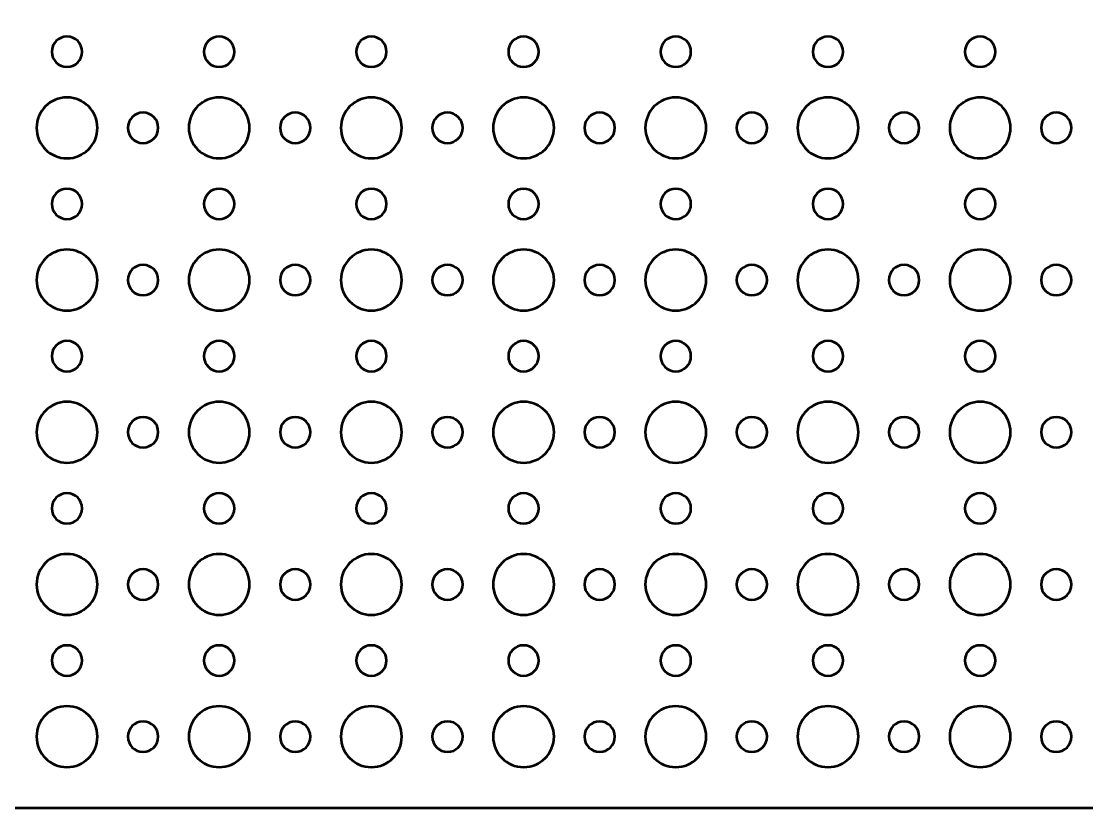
# Model space of a CAD drawing. Header units: centimetres. Extents: x -42 to 42, y -29.9 to 29.9.
# Drawn here: x -20.7 to -10.2, y -29.95 to -22.2 of the extents above; entities that cross this region are included whole.
import ezdxf

# ---------------------------------------------------------------- set-up
doc = ezdxf.new("R2010")
doc.units = ezdxf.units.CM
doc.header["$MEASUREMENT"] = 0
doc.layers.add('Layer 1', color=7, linetype='Continuous')

msp = doc.modelspace()

# ---------------------------------------------------------------- linework, layer by layer
at = {"layer": 'Layer 1', "lineweight": 53}
for points, knots in [([(41.95, 29.45), (41.95, 29.45), (41.95, -29.45), (41.95, -29.45), (41.95, -29.45), (41.95, -29.72614), (41.72614, -29.95), (41.45, -29.95), (41.45, -29.95), (41.45, -29.95), (-41.45, -29.95), (-41.45, -29.95), (-41.45, -29.95), (-41.72614, -29.95), (-41.95, -29.72614), (-41.95, -29.45), (-41.95, -29.45), (-41.95, -29.45), (-41.95, 29.45), (-41.95, 29.45), (-41.95, 29.45), (-41.95, 29.72614), (-41.72614, 29.95), (-41.45, 29.95), (-41.45, 29.95), (-41.45, 29.95), (41.45, 29.95), (41.45, 29.95), (41.45, 29.95), (41.72614, 29.95), (41.95, 29.72614), (41.95, 29.45)], [0, 0, 0, 0, 0.11111111, 0.11111111, 0.11111111, 0.11111111, 0.22222222, 0.22222222, 0.22222222, 0.22222222, 0.33333333, 0.33333333, 0.33333333, 0.33333333, 0.44444444, 0.44444444, 0.44444444, 0.44444444, 0.55555556, 0.55555556, 0.55555556, 0.55555556, 0.66666667, 0.66666667, 0.66666667, 0.66666667, 0.77777778, 0.77777778, 0.77777778, 0.77777778, 1, 1, 1, 1]), ([(-20.25, -22.65), (-20.33284, -22.65), (-20.4, -22.58284), (-20.4, -22.5), (-20.4, -22.5), (-20.4, -22.41716), (-20.33284, -22.35), (-20.25, -22.35), (-20.25, -22.35), (-20.16716, -22.35), (-20.1, -22.41716), (-20.1, -22.5), (-20.1, -22.5), (-20.1, -22.58284), (-20.16716, -22.65), (-20.25, -22.65)], [0, 0, 0, 0, 0.2, 0.2, 0.2, 0.2, 0.4, 0.4, 0.4, 0.4, 0.6, 0.6, 0.6, 0.6, 1, 1, 1, 1]), ([(-18.75, -22.65), (-18.83284, -22.65), (-18.9, -22.58284), (-18.9, -22.5), (-18.9, -22.5), (-18.9, -22.41716), (-18.83284, -22.35), (-18.75, -22.35), (-18.75, -22.35), (-18.66716, -22.35), (-18.6, -22.41716), (-18.6, -22.5), (-18.6, -22.5), (-18.6, -22.58284), (-18.66716, -22.65), (-18.75, -22.65)], [0, 0, 0, 0, 0.2, 0.2, 0.2, 0.2, 0.4, 0.4, 0.4, 0.4, 0.6, 0.6, 0.6, 0.6, 1, 1, 1, 1]), ([(-17.25, -22.65), (-17.33284, -22.65), (-17.4, -22.58284), (-17.4, -22.5), (-17.4, -22.5), (-17.4, -22.41716), (-17.33284, -22.35), (-17.25, -22.35), (-17.25, -22.35), (-17.16716, -22.35), (-17.1, -22.41716), (-17.1, -22.5), (-17.1, -22.5), (-17.1, -22.58284), (-17.16716, -22.65), (-17.25, -22.65)], [0, 0, 0, 0, 0.2, 0.2, 0.2, 0.2, 0.4, 0.4, 0.4, 0.4, 0.6, 0.6, 0.6, 0.6, 1, 1, 1, 1]), ([(-15.75, -22.65), (-15.83284, -22.65), (-15.9, -22.58284), (-15.9, -22.5), (-15.9, -22.5), (-15.9, -22.41716), (-15.83284, -22.35), (-15.75, -22.35), (-15.75, -22.35), (-15.66716, -22.35), (-15.6, -22.41716), (-15.6, -22.5), (-15.6, -22.5), (-15.6, -22.58284), (-15.66716, -22.65), (-15.75, -22.65)], [0, 0, 0, 0, 0.2, 0.2, 0.2, 0.2, 0.4, 0.4, 0.4, 0.4, 0.6, 0.6, 0.6, 0.6, 1, 1, 1, 1]), ([(-14.25, -22.65), (-14.33284, -22.65), (-14.4, -22.58284), (-14.4, -22.5), (-14.4, -22.5), (-14.4, -22.41716), (-14.33284, -22.35), (-14.25, -22.35), (-14.25, -22.35), (-14.16716, -22.35), (-14.1, -22.41716), (-14.1, -22.5), (-14.1, -22.5), (-14.1, -22.58284), (-14.16716, -22.65), (-14.25, -22.65)], [0, 0, 0, 0, 0.2, 0.2, 0.2, 0.2, 0.4, 0.4, 0.4, 0.4, 0.6, 0.6, 0.6, 0.6, 1, 1, 1, 1]), ([(-12.75, -22.65), (-12.83284, -22.65), (-12.9, -22.58284), (-12.9, -22.5), (-12.9, -22.5), (-12.9, -22.41716), (-12.83284, -22.35), (-12.75, -22.35), (-12.75, -22.35), (-12.66716, -22.35), (-12.6, -22.41716), (-12.6, -22.5), (-12.6, -22.5), (-12.6, -22.58284), (-12.66716, -22.65), (-12.75, -22.65)], [0, 0, 0, 0, 0.2, 0.2, 0.2, 0.2, 0.4, 0.4, 0.4, 0.4, 0.6, 0.6, 0.6, 0.6, 1, 1, 1, 1]), ([(-11.25, -22.65), (-11.33284, -22.65), (-11.4, -22.58284), (-11.4, -22.5), (-11.4, -22.5), (-11.4, -22.41716), (-11.33284, -22.35), (-11.25, -22.35), (-11.25, -22.35), (-11.16716, -22.35), (-11.1, -22.41716), (-11.1, -22.5), (-11.1, -22.5), (-11.1, -22.58284), (-11.16716, -22.65), (-11.25, -22.65)], [0, 0, 0, 0, 0.2, 0.2, 0.2, 0.2, 0.4, 0.4, 0.4, 0.4, 0.6, 0.6, 0.6, 0.6, 1, 1, 1, 1]), ([(-20.25, -23.55), (-20.41569, -23.55), (-20.55, -23.41569), (-20.55, -23.25), (-20.55, -23.25), (-20.55, -23.08431), (-20.41569, -22.95), (-20.25, -22.95), (-20.25, -22.95), (-20.08431, -22.95), (-19.95, -23.08431), (-19.95, -23.25), (-19.95, -23.25), (-19.95, -23.41569), (-20.08431, -23.55), (-20.25, -23.55)], [0, 0, 0, 0, 0.2, 0.2, 0.2, 0.2, 0.4, 0.4, 0.4, 0.4, 0.6, 0.6, 0.6, 0.6, 1, 1, 1, 1]), ([(-18.75, -23.55), (-18.91569, -23.55), (-19.05, -23.41569), (-19.05, -23.25), (-19.05, -23.25), (-19.05, -23.08431), (-18.91569, -22.95), (-18.75, -22.95), (-18.75, -22.95), (-18.58431, -22.95), (-18.45, -23.08431), (-18.45, -23.25), (-18.45, -23.25), (-18.45, -23.41569), (-18.58431, -23.55), (-18.75, -23.55)], [0, 0, 0, 0, 0.2, 0.2, 0.2, 0.2, 0.4, 0.4, 0.4, 0.4, 0.6, 0.6, 0.6, 0.6, 1, 1, 1, 1]), ([(-17.25, -23.55), (-17.41569, -23.55), (-17.55, -23.41569), (-17.55, -23.25), (-17.55, -23.25), (-17.55, -23.08431), (-17.41569, -22.95), (-17.25, -22.95), (-17.25, -22.95), (-17.08431, -22.95), (-16.95, -23.08431), (-16.95, -23.25), (-16.95, -23.25), (-16.95, -23.41569), (-17.08431, -23.55), (-17.25, -23.55)], [0, 0, 0, 0, 0.2, 0.2, 0.2, 0.2, 0.4, 0.4, 0.4, 0.4, 0.6, 0.6, 0.6, 0.6, 1, 1, 1, 1]), ([(-15.75, -23.55), (-15.91569, -23.55), (-16.05, -23.41569), (-16.05, -23.25), (-16.05, -23.25), (-16.05, -23.08431), (-15.91569, -22.95), (-15.75, -22.95), (-15.75, -22.95), (-15.58431, -22.95), (-15.45, -23.08431), (-15.45, -23.25), (-15.45, -23.25), (-15.45, -23.41569), (-15.58431, -23.55), (-15.75, -23.55)], [0, 0, 0, 0, 0.2, 0.2, 0.2, 0.2, 0.4, 0.4, 0.4, 0.4, 0.6, 0.6, 0.6, 0.6, 1, 1, 1, 1]), ([(-14.25, -23.55), (-14.41569, -23.55), (-14.55, -23.41569), (-14.55, -23.25), (-14.55, -23.25), (-14.55, -23.08431), (-14.41569, -22.95), (-14.25, -22.95), (-14.25, -22.95), (-14.08431, -22.95), (-13.95, -23.08431), (-13.95, -23.25), (-13.95, -23.25), (-13.95, -23.41569), (-14.08431, -23.55), (-14.25, -23.55)], [0, 0, 0, 0, 0.2, 0.2, 0.2, 0.2, 0.4, 0.4, 0.4, 0.4, 0.6, 0.6, 0.6, 0.6, 1, 1, 1, 1]), ([(-12.75, -23.55), (-12.91569, -23.55), (-13.05, -23.41569), (-13.05, -23.25), (-13.05, -23.25), (-13.05, -23.08431), (-12.91569, -22.95), (-12.75, -22.95), (-12.75, -22.95), (-12.58431, -22.95), (-12.45, -23.08431), (-12.45, -23.25), (-12.45, -23.25), (-12.45, -23.41569), (-12.58431, -23.55), (-12.75, -23.55)], [0, 0, 0, 0, 0.2, 0.2, 0.2, 0.2, 0.4, 0.4, 0.4, 0.4, 0.6, 0.6, 0.6, 0.6, 1, 1, 1, 1]), ([(-11.25, -23.55), (-11.41569, -23.55), (-11.55, -23.41569), (-11.55, -23.25), (-11.55, -23.25), (-11.55, -23.08431), (-11.41569, -22.95), (-11.25, -22.95), (-11.25, -22.95), (-11.08431, -22.95), (-10.95, -23.08431), (-10.95, -23.25), (-10.95, -23.25), (-10.95, -23.41569), (-11.08431, -23.55), (-11.25, -23.55)], [0, 0, 0, 0, 0.2, 0.2, 0.2, 0.2, 0.4, 0.4, 0.4, 0.4, 0.6, 0.6, 0.6, 0.6, 1, 1, 1, 1]), ([(-19.5, -23.4), (-19.58284, -23.4), (-19.65, -23.33284), (-19.65, -23.25), (-19.65, -23.25), (-19.65, -23.16716), (-19.58284, -23.1), (-19.5, -23.1), (-19.5, -23.1), (-19.41716, -23.1), (-19.35, -23.16716), (-19.35, -23.25), (-19.35, -23.25), (-19.35, -23.33284), (-19.41716, -23.4), (-19.5, -23.4)], [0, 0, 0, 0, 0.2, 0.2, 0.2, 0.2, 0.4, 0.4, 0.4, 0.4, 0.6, 0.6, 0.6, 0.6, 1, 1, 1, 1]), ([(-18, -23.4), (-18.08284, -23.4), (-18.15, -23.33284), (-18.15, -23.25), (-18.15, -23.25), (-18.15, -23.16716), (-18.08284, -23.1), (-18, -23.1), (-18, -23.1), (-17.91716, -23.1), (-17.85, -23.16716), (-17.85, -23.25), (-17.85, -23.25), (-17.85, -23.33284), (-17.91716, -23.4), (-18, -23.4)], [0, 0, 0, 0, 0.2, 0.2, 0.2, 0.2, 0.4, 0.4, 0.4, 0.4, 0.6, 0.6, 0.6, 0.6, 1, 1, 1, 1]), ([(-16.5, -23.4), (-16.58284, -23.4), (-16.65, -23.33284), (-16.65, -23.25), (-16.65, -23.25), (-16.65, -23.16716), (-16.58284, -23.1), (-16.5, -23.1), (-16.5, -23.1), (-16.41716, -23.1), (-16.35, -23.16716), (-16.35, -23.25), (-16.35, -23.25), (-16.35, -23.33284), (-16.41716, -23.4), (-16.5, -23.4)], [0, 0, 0, 0, 0.2, 0.2, 0.2, 0.2, 0.4, 0.4, 0.4, 0.4, 0.6, 0.6, 0.6, 0.6, 1, 1, 1, 1]), ([(-15, -23.4), (-15.08284, -23.4), (-15.15, -23.33284), (-15.15, -23.25), (-15.15, -23.25), (-15.15, -23.16716), (-15.08284, -23.1), (-15, -23.1), (-15, -23.1), (-14.91716, -23.1), (-14.85, -23.16716), (-14.85, -23.25), (-14.85, -23.25), (-14.85, -23.33284), (-14.91716, -23.4), (-15, -23.4)], [0, 0, 0, 0, 0.2, 0.2, 0.2, 0.2, 0.4, 0.4, 0.4, 0.4, 0.6, 0.6, 0.6, 0.6, 1, 1, 1, 1]), ([(-13.5, -23.4), (-13.58284, -23.4), (-13.65, -23.33284), (-13.65, -23.25), (-13.65, -23.25), (-13.65, -23.16716), (-13.58284, -23.1), (-13.5, -23.1), (-13.5, -23.1), (-13.41716, -23.1), (-13.35, -23.16716), (-13.35, -23.25), (-13.35, -23.25), (-13.35, -23.33284), (-13.41716, -23.4), (-13.5, -23.4)], [0, 0, 0, 0, 0.2, 0.2, 0.2, 0.2, 0.4, 0.4, 0.4, 0.4, 0.6, 0.6, 0.6, 0.6, 1, 1, 1, 1]), ([(-12, -23.4), (-12.08284, -23.4), (-12.15, -23.33284), (-12.15, -23.25), (-12.15, -23.25), (-12.15, -23.16716), (-12.08284, -23.1), (-12, -23.1), (-12, -23.1), (-11.91716, -23.1), (-11.85, -23.16716), (-11.85, -23.25), (-11.85, -23.25), (-11.85, -23.33284), (-11.91716, -23.4), (-12, -23.4)], [0, 0, 0, 0, 0.2, 0.2, 0.2, 0.2, 0.4, 0.4, 0.4, 0.4, 0.6, 0.6, 0.6, 0.6, 1, 1, 1, 1]), ([(-10.5, -23.4), (-10.58284, -23.4), (-10.65, -23.33284), (-10.65, -23.25), (-10.65, -23.25), (-10.65, -23.16716), (-10.58284, -23.1), (-10.5, -23.1), (-10.5, -23.1), (-10.41716, -23.1), (-10.35, -23.16716), (-10.35, -23.25), (-10.35, -23.25), (-10.35, -23.33284), (-10.41716, -23.4), (-10.5, -23.4)], [0, 0, 0, 0, 0.2, 0.2, 0.2, 0.2, 0.4, 0.4, 0.4, 0.4, 0.6, 0.6, 0.6, 0.6, 1, 1, 1, 1]), ([(-20.25, -24.15), (-20.33284, -24.15), (-20.4, -24.08284), (-20.4, -24), (-20.4, -24), (-20.4, -23.91716), (-20.33284, -23.85), (-20.25, -23.85), (-20.25, -23.85), (-20.16716, -23.85), (-20.1, -23.91716), (-20.1, -24), (-20.1, -24), (-20.1, -24.08284), (-20.16716, -24.15), (-20.25, -24.15)], [0, 0, 0, 0, 0.2, 0.2, 0.2, 0.2, 0.4, 0.4, 0.4, 0.4, 0.6, 0.6, 0.6, 0.6, 1, 1, 1, 1]), ([(-18.75, -24.15), (-18.83284, -24.15), (-18.9, -24.08284), (-18.9, -24), (-18.9, -24), (-18.9, -23.91716), (-18.83284, -23.85), (-18.75, -23.85), (-18.75, -23.85), (-18.66716, -23.85), (-18.6, -23.91716), (-18.6, -24), (-18.6, -24), (-18.6, -24.08284), (-18.66716, -24.15), (-18.75, -24.15)], [0, 0, 0, 0, 0.2, 0.2, 0.2, 0.2, 0.4, 0.4, 0.4, 0.4, 0.6, 0.6, 0.6, 0.6, 1, 1, 1, 1]), ([(-17.25, -24.15), (-17.33284, -24.15), (-17.4, -24.08284), (-17.4, -24), (-17.4, -24), (-17.4, -23.91716), (-17.33284, -23.85), (-17.25, -23.85), (-17.25, -23.85), (-17.16716, -23.85), (-17.1, -23.91716), (-17.1, -24), (-17.1, -24), (-17.1, -24.08284), (-17.16716, -24.15), (-17.25, -24.15)], [0, 0, 0, 0, 0.2, 0.2, 0.2, 0.2, 0.4, 0.4, 0.4, 0.4, 0.6, 0.6, 0.6, 0.6, 1, 1, 1, 1]), ([(-15.75, -24.15), (-15.83284, -24.15), (-15.9, -24.08284), (-15.9, -24), (-15.9, -24), (-15.9, -23.91716), (-15.83284, -23.85), (-15.75, -23.85), (-15.75, -23.85), (-15.66716, -23.85), (-15.6, -23.91716), (-15.6, -24), (-15.6, -24), (-15.6, -24.08284), (-15.66716, -24.15), (-15.75, -24.15)], [0, 0, 0, 0, 0.2, 0.2, 0.2, 0.2, 0.4, 0.4, 0.4, 0.4, 0.6, 0.6, 0.6, 0.6, 1, 1, 1, 1]), ([(-14.25, -24.15), (-14.33284, -24.15), (-14.4, -24.08284), (-14.4, -24), (-14.4, -24), (-14.4, -23.91716), (-14.33284, -23.85), (-14.25, -23.85), (-14.25, -23.85), (-14.16716, -23.85), (-14.1, -23.91716), (-14.1, -24), (-14.1, -24), (-14.1, -24.08284), (-14.16716, -24.15), (-14.25, -24.15)], [0, 0, 0, 0, 0.2, 0.2, 0.2, 0.2, 0.4, 0.4, 0.4, 0.4, 0.6, 0.6, 0.6, 0.6, 1, 1, 1, 1]), ([(-12.75, -24.15), (-12.83284, -24.15), (-12.9, -24.08284), (-12.9, -24), (-12.9, -24), (-12.9, -23.91716), (-12.83284, -23.85), (-12.75, -23.85), (-12.75, -23.85), (-12.66716, -23.85), (-12.6, -23.91716), (-12.6, -24), (-12.6, -24), (-12.6, -24.08284), (-12.66716, -24.15), (-12.75, -24.15)], [0, 0, 0, 0, 0.2, 0.2, 0.2, 0.2, 0.4, 0.4, 0.4, 0.4, 0.6, 0.6, 0.6, 0.6, 1, 1, 1, 1]), ([(-11.25, -24.15), (-11.33284, -24.15), (-11.4, -24.08284), (-11.4, -24), (-11.4, -24), (-11.4, -23.91716), (-11.33284, -23.85), (-11.25, -23.85), (-11.25, -23.85), (-11.16716, -23.85), (-11.1, -23.91716), (-11.1, -24), (-11.1, -24), (-11.1, -24.08284), (-11.16716, -24.15), (-11.25, -24.15)], [0, 0, 0, 0, 0.2, 0.2, 0.2, 0.2, 0.4, 0.4, 0.4, 0.4, 0.6, 0.6, 0.6, 0.6, 1, 1, 1, 1]), ([(-20.25, -25.05), (-20.41569, -25.05), (-20.55, -24.91569), (-20.55, -24.75), (-20.55, -24.75), (-20.55, -24.58431), (-20.41569, -24.45), (-20.25, -24.45), (-20.25, -24.45), (-20.08431, -24.45), (-19.95, -24.58431), (-19.95, -24.75), (-19.95, -24.75), (-19.95, -24.91569), (-20.08431, -25.05), (-20.25, -25.05)], [0, 0, 0, 0, 0.2, 0.2, 0.2, 0.2, 0.4, 0.4, 0.4, 0.4, 0.6, 0.6, 0.6, 0.6, 1, 1, 1, 1]), ([(-18.75, -25.05), (-18.91569, -25.05), (-19.05, -24.91569), (-19.05, -24.75), (-19.05, -24.75), (-19.05, -24.58431), (-18.91569, -24.45), (-18.75, -24.45), (-18.75, -24.45), (-18.58431, -24.45), (-18.45, -24.58431), (-18.45, -24.75), (-18.45, -24.75), (-18.45, -24.91569), (-18.58431, -25.05), (-18.75, -25.05)], [0, 0, 0, 0, 0.2, 0.2, 0.2, 0.2, 0.4, 0.4, 0.4, 0.4, 0.6, 0.6, 0.6, 0.6, 1, 1, 1, 1]), ([(-17.25, -25.05), (-17.41569, -25.05), (-17.55, -24.91569), (-17.55, -24.75), (-17.55, -24.75), (-17.55, -24.58431), (-17.41569, -24.45), (-17.25, -24.45), (-17.25, -24.45), (-17.08431, -24.45), (-16.95, -24.58431), (-16.95, -24.75), (-16.95, -24.75), (-16.95, -24.91569), (-17.08431, -25.05), (-17.25, -25.05)], [0, 0, 0, 0, 0.2, 0.2, 0.2, 0.2, 0.4, 0.4, 0.4, 0.4, 0.6, 0.6, 0.6, 0.6, 1, 1, 1, 1]), ([(-15.75, -25.05), (-15.91569, -25.05), (-16.05, -24.91569), (-16.05, -24.75), (-16.05, -24.75), (-16.05, -24.58431), (-15.91569, -24.45), (-15.75, -24.45), (-15.75, -24.45), (-15.58431, -24.45), (-15.45, -24.58431), (-15.45, -24.75), (-15.45, -24.75), (-15.45, -24.91569), (-15.58431, -25.05), (-15.75, -25.05)], [0, 0, 0, 0, 0.2, 0.2, 0.2, 0.2, 0.4, 0.4, 0.4, 0.4, 0.6, 0.6, 0.6, 0.6, 1, 1, 1, 1]), ([(-14.25, -25.05), (-14.41569, -25.05), (-14.55, -24.91569), (-14.55, -24.75), (-14.55, -24.75), (-14.55, -24.58431), (-14.41569, -24.45), (-14.25, -24.45), (-14.25, -24.45), (-14.08431, -24.45), (-13.95, -24.58431), (-13.95, -24.75), (-13.95, -24.75), (-13.95, -24.91569), (-14.08431, -25.05), (-14.25, -25.05)], [0, 0, 0, 0, 0.2, 0.2, 0.2, 0.2, 0.4, 0.4, 0.4, 0.4, 0.6, 0.6, 0.6, 0.6, 1, 1, 1, 1]), ([(-12.75, -25.05), (-12.91569, -25.05), (-13.05, -24.91569), (-13.05, -24.75), (-13.05, -24.75), (-13.05, -24.58431), (-12.91569, -24.45), (-12.75, -24.45), (-12.75, -24.45), (-12.58431, -24.45), (-12.45, -24.58431), (-12.45, -24.75), (-12.45, -24.75), (-12.45, -24.91569), (-12.58431, -25.05), (-12.75, -25.05)], [0, 0, 0, 0, 0.2, 0.2, 0.2, 0.2, 0.4, 0.4, 0.4, 0.4, 0.6, 0.6, 0.6, 0.6, 1, 1, 1, 1]), ([(-11.25, -25.05), (-11.41569, -25.05), (-11.55, -24.91569), (-11.55, -24.75), (-11.55, -24.75), (-11.55, -24.58431), (-11.41569, -24.45), (-11.25, -24.45), (-11.25, -24.45), (-11.08431, -24.45), (-10.95, -24.58431), (-10.95, -24.75), (-10.95, -24.75), (-10.95, -24.91569), (-11.08431, -25.05), (-11.25, -25.05)], [0, 0, 0, 0, 0.2, 0.2, 0.2, 0.2, 0.4, 0.4, 0.4, 0.4, 0.6, 0.6, 0.6, 0.6, 1, 1, 1, 1]), ([(-19.5, -24.9), (-19.58284, -24.9), (-19.65, -24.83284), (-19.65, -24.75), (-19.65, -24.75), (-19.65, -24.66716), (-19.58284, -24.6), (-19.5, -24.6), (-19.5, -24.6), (-19.41716, -24.6), (-19.35, -24.66716), (-19.35, -24.75), (-19.35, -24.75), (-19.35, -24.83284), (-19.41716, -24.9), (-19.5, -24.9)], [0, 0, 0, 0, 0.2, 0.2, 0.2, 0.2, 0.4, 0.4, 0.4, 0.4, 0.6, 0.6, 0.6, 0.6, 1, 1, 1, 1]), ([(-18, -24.9), (-18.08284, -24.9), (-18.15, -24.83284), (-18.15, -24.75), (-18.15, -24.75), (-18.15, -24.66716), (-18.08284, -24.6), (-18, -24.6), (-18, -24.6), (-17.91716, -24.6), (-17.85, -24.66716), (-17.85, -24.75), (-17.85, -24.75), (-17.85, -24.83284), (-17.91716, -24.9), (-18, -24.9)], [0, 0, 0, 0, 0.2, 0.2, 0.2, 0.2, 0.4, 0.4, 0.4, 0.4, 0.6, 0.6, 0.6, 0.6, 1, 1, 1, 1]), ([(-16.5, -24.9), (-16.58284, -24.9), (-16.65, -24.83284), (-16.65, -24.75), (-16.65, -24.75), (-16.65, -24.66716), (-16.58284, -24.6), (-16.5, -24.6), (-16.5, -24.6), (-16.41716, -24.6), (-16.35, -24.66716), (-16.35, -24.75), (-16.35, -24.75), (-16.35, -24.83284), (-16.41716, -24.9), (-16.5, -24.9)], [0, 0, 0, 0, 0.2, 0.2, 0.2, 0.2, 0.4, 0.4, 0.4, 0.4, 0.6, 0.6, 0.6, 0.6, 1, 1, 1, 1]), ([(-15, -24.9), (-15.08284, -24.9), (-15.15, -24.83284), (-15.15, -24.75), (-15.15, -24.75), (-15.15, -24.66716), (-15.08284, -24.6), (-15, -24.6), (-15, -24.6), (-14.91716, -24.6), (-14.85, -24.66716), (-14.85, -24.75), (-14.85, -24.75), (-14.85, -24.83284), (-14.91716, -24.9), (-15, -24.9)], [0, 0, 0, 0, 0.2, 0.2, 0.2, 0.2, 0.4, 0.4, 0.4, 0.4, 0.6, 0.6, 0.6, 0.6, 1, 1, 1, 1]), ([(-13.5, -24.9), (-13.58284, -24.9), (-13.65, -24.83284), (-13.65, -24.75), (-13.65, -24.75), (-13.65, -24.66716), (-13.58284, -24.6), (-13.5, -24.6), (-13.5, -24.6), (-13.41716, -24.6), (-13.35, -24.66716), (-13.35, -24.75), (-13.35, -24.75), (-13.35, -24.83284), (-13.41716, -24.9), (-13.5, -24.9)], [0, 0, 0, 0, 0.2, 0.2, 0.2, 0.2, 0.4, 0.4, 0.4, 0.4, 0.6, 0.6, 0.6, 0.6, 1, 1, 1, 1]), ([(-12, -24.9), (-12.08284, -24.9), (-12.15, -24.83284), (-12.15, -24.75), (-12.15, -24.75), (-12.15, -24.66716), (-12.08284, -24.6), (-12, -24.6), (-12, -24.6), (-11.91716, -24.6), (-11.85, -24.66716), (-11.85, -24.75), (-11.85, -24.75), (-11.85, -24.83284), (-11.91716, -24.9), (-12, -24.9)], [0, 0, 0, 0, 0.2, 0.2, 0.2, 0.2, 0.4, 0.4, 0.4, 0.4, 0.6, 0.6, 0.6, 0.6, 1, 1, 1, 1]), ([(-10.5, -24.9), (-10.58284, -24.9), (-10.65, -24.83284), (-10.65, -24.75), (-10.65, -24.75), (-10.65, -24.66716), (-10.58284, -24.6), (-10.5, -24.6), (-10.5, -24.6), (-10.41716, -24.6), (-10.35, -24.66716), (-10.35, -24.75), (-10.35, -24.75), (-10.35, -24.83284), (-10.41716, -24.9), (-10.5, -24.9)], [0, 0, 0, 0, 0.2, 0.2, 0.2, 0.2, 0.4, 0.4, 0.4, 0.4, 0.6, 0.6, 0.6, 0.6, 1, 1, 1, 1]), ([(-20.25, -25.65), (-20.33284, -25.65), (-20.4, -25.58284), (-20.4, -25.5), (-20.4, -25.5), (-20.4, -25.41716), (-20.33284, -25.35), (-20.25, -25.35), (-20.25, -25.35), (-20.16716, -25.35), (-20.1, -25.41716), (-20.1, -25.5), (-20.1, -25.5), (-20.1, -25.58284), (-20.16716, -25.65), (-20.25, -25.65)], [0, 0, 0, 0, 0.2, 0.2, 0.2, 0.2, 0.4, 0.4, 0.4, 0.4, 0.6, 0.6, 0.6, 0.6, 1, 1, 1, 1]), ([(-18.75, -25.65), (-18.83284, -25.65), (-18.9, -25.58284), (-18.9, -25.5), (-18.9, -25.5), (-18.9, -25.41716), (-18.83284, -25.35), (-18.75, -25.35), (-18.75, -25.35), (-18.66716, -25.35), (-18.6, -25.41716), (-18.6, -25.5), (-18.6, -25.5), (-18.6, -25.58284), (-18.66716, -25.65), (-18.75, -25.65)], [0, 0, 0, 0, 0.2, 0.2, 0.2, 0.2, 0.4, 0.4, 0.4, 0.4, 0.6, 0.6, 0.6, 0.6, 1, 1, 1, 1]), ([(-17.25, -25.65), (-17.33284, -25.65), (-17.4, -25.58284), (-17.4, -25.5), (-17.4, -25.5), (-17.4, -25.41716), (-17.33284, -25.35), (-17.25, -25.35), (-17.25, -25.35), (-17.16716, -25.35), (-17.1, -25.41716), (-17.1, -25.5), (-17.1, -25.5), (-17.1, -25.58284), (-17.16716, -25.65), (-17.25, -25.65)], [0, 0, 0, 0, 0.2, 0.2, 0.2, 0.2, 0.4, 0.4, 0.4, 0.4, 0.6, 0.6, 0.6, 0.6, 1, 1, 1, 1]), ([(-15.75, -25.65), (-15.83284, -25.65), (-15.9, -25.58284), (-15.9, -25.5), (-15.9, -25.5), (-15.9, -25.41716), (-15.83284, -25.35), (-15.75, -25.35), (-15.75, -25.35), (-15.66716, -25.35), (-15.6, -25.41716), (-15.6, -25.5), (-15.6, -25.5), (-15.6, -25.58284), (-15.66716, -25.65), (-15.75, -25.65)], [0, 0, 0, 0, 0.2, 0.2, 0.2, 0.2, 0.4, 0.4, 0.4, 0.4, 0.6, 0.6, 0.6, 0.6, 1, 1, 1, 1]), ([(-14.25, -25.65), (-14.33284, -25.65), (-14.4, -25.58284), (-14.4, -25.5), (-14.4, -25.5), (-14.4, -25.41716), (-14.33284, -25.35), (-14.25, -25.35), (-14.25, -25.35), (-14.16716, -25.35), (-14.1, -25.41716), (-14.1, -25.5), (-14.1, -25.5), (-14.1, -25.58284), (-14.16716, -25.65), (-14.25, -25.65)], [0, 0, 0, 0, 0.2, 0.2, 0.2, 0.2, 0.4, 0.4, 0.4, 0.4, 0.6, 0.6, 0.6, 0.6, 1, 1, 1, 1]), ([(-12.75, -25.65), (-12.83284, -25.65), (-12.9, -25.58284), (-12.9, -25.5), (-12.9, -25.5), (-12.9, -25.41716), (-12.83284, -25.35), (-12.75, -25.35), (-12.75, -25.35), (-12.66716, -25.35), (-12.6, -25.41716), (-12.6, -25.5), (-12.6, -25.5), (-12.6, -25.58284), (-12.66716, -25.65), (-12.75, -25.65)], [0, 0, 0, 0, 0.2, 0.2, 0.2, 0.2, 0.4, 0.4, 0.4, 0.4, 0.6, 0.6, 0.6, 0.6, 1, 1, 1, 1]), ([(-11.25, -25.65), (-11.33284, -25.65), (-11.4, -25.58284), (-11.4, -25.5), (-11.4, -25.5), (-11.4, -25.41716), (-11.33284, -25.35), (-11.25, -25.35), (-11.25, -25.35), (-11.16716, -25.35), (-11.1, -25.41716), (-11.1, -25.5), (-11.1, -25.5), (-11.1, -25.58284), (-11.16716, -25.65), (-11.25, -25.65)], [0, 0, 0, 0, 0.2, 0.2, 0.2, 0.2, 0.4, 0.4, 0.4, 0.4, 0.6, 0.6, 0.6, 0.6, 1, 1, 1, 1]), ([(-20.25, -26.55), (-20.41569, -26.55), (-20.55, -26.41569), (-20.55, -26.25), (-20.55, -26.25), (-20.55, -26.08431), (-20.41569, -25.95), (-20.25, -25.95), (-20.25, -25.95), (-20.08431, -25.95), (-19.95, -26.08431), (-19.95, -26.25), (-19.95, -26.25), (-19.95, -26.41569), (-20.08431, -26.55), (-20.25, -26.55)], [0, 0, 0, 0, 0.2, 0.2, 0.2, 0.2, 0.4, 0.4, 0.4, 0.4, 0.6, 0.6, 0.6, 0.6, 1, 1, 1, 1]), ([(-18.75, -26.55), (-18.91569, -26.55), (-19.05, -26.41569), (-19.05, -26.25), (-19.05, -26.25), (-19.05, -26.08431), (-18.91569, -25.95), (-18.75, -25.95), (-18.75, -25.95), (-18.58431, -25.95), (-18.45, -26.08431), (-18.45, -26.25), (-18.45, -26.25), (-18.45, -26.41569), (-18.58431, -26.55), (-18.75, -26.55)], [0, 0, 0, 0, 0.2, 0.2, 0.2, 0.2, 0.4, 0.4, 0.4, 0.4, 0.6, 0.6, 0.6, 0.6, 1, 1, 1, 1]), ([(-17.25, -26.55), (-17.41569, -26.55), (-17.55, -26.41569), (-17.55, -26.25), (-17.55, -26.25), (-17.55, -26.08431), (-17.41569, -25.95), (-17.25, -25.95), (-17.25, -25.95), (-17.08431, -25.95), (-16.95, -26.08431), (-16.95, -26.25), (-16.95, -26.25), (-16.95, -26.41569), (-17.08431, -26.55), (-17.25, -26.55)], [0, 0, 0, 0, 0.2, 0.2, 0.2, 0.2, 0.4, 0.4, 0.4, 0.4, 0.6, 0.6, 0.6, 0.6, 1, 1, 1, 1]), ([(-15.75, -26.55), (-15.91569, -26.55), (-16.05, -26.41569), (-16.05, -26.25), (-16.05, -26.25), (-16.05, -26.08431), (-15.91569, -25.95), (-15.75, -25.95), (-15.75, -25.95), (-15.58431, -25.95), (-15.45, -26.08431), (-15.45, -26.25), (-15.45, -26.25), (-15.45, -26.41569), (-15.58431, -26.55), (-15.75, -26.55)], [0, 0, 0, 0, 0.2, 0.2, 0.2, 0.2, 0.4, 0.4, 0.4, 0.4, 0.6, 0.6, 0.6, 0.6, 1, 1, 1, 1]), ([(-14.25, -26.55), (-14.41569, -26.55), (-14.55, -26.41569), (-14.55, -26.25), (-14.55, -26.25), (-14.55, -26.08431), (-14.41569, -25.95), (-14.25, -25.95), (-14.25, -25.95), (-14.08431, -25.95), (-13.95, -26.08431), (-13.95, -26.25), (-13.95, -26.25), (-13.95, -26.41569), (-14.08431, -26.55), (-14.25, -26.55)], [0, 0, 0, 0, 0.2, 0.2, 0.2, 0.2, 0.4, 0.4, 0.4, 0.4, 0.6, 0.6, 0.6, 0.6, 1, 1, 1, 1]), ([(-12.75, -26.55), (-12.91569, -26.55), (-13.05, -26.41569), (-13.05, -26.25), (-13.05, -26.25), (-13.05, -26.08431), (-12.91569, -25.95), (-12.75, -25.95), (-12.75, -25.95), (-12.58431, -25.95), (-12.45, -26.08431), (-12.45, -26.25), (-12.45, -26.25), (-12.45, -26.41569), (-12.58431, -26.55), (-12.75, -26.55)], [0, 0, 0, 0, 0.2, 0.2, 0.2, 0.2, 0.4, 0.4, 0.4, 0.4, 0.6, 0.6, 0.6, 0.6, 1, 1, 1, 1]), ([(-11.25, -26.55), (-11.41569, -26.55), (-11.55, -26.41569), (-11.55, -26.25), (-11.55, -26.25), (-11.55, -26.08431), (-11.41569, -25.95), (-11.25, -25.95), (-11.25, -25.95), (-11.08431, -25.95), (-10.95, -26.08431), (-10.95, -26.25), (-10.95, -26.25), (-10.95, -26.41569), (-11.08431, -26.55), (-11.25, -26.55)], [0, 0, 0, 0, 0.2, 0.2, 0.2, 0.2, 0.4, 0.4, 0.4, 0.4, 0.6, 0.6, 0.6, 0.6, 1, 1, 1, 1]), ([(-19.5, -26.4), (-19.58284, -26.4), (-19.65, -26.33284), (-19.65, -26.25), (-19.65, -26.25), (-19.65, -26.16716), (-19.58284, -26.1), (-19.5, -26.1), (-19.5, -26.1), (-19.41716, -26.1), (-19.35, -26.16716), (-19.35, -26.25), (-19.35, -26.25), (-19.35, -26.33284), (-19.41716, -26.4), (-19.5, -26.4)], [0, 0, 0, 0, 0.2, 0.2, 0.2, 0.2, 0.4, 0.4, 0.4, 0.4, 0.6, 0.6, 0.6, 0.6, 1, 1, 1, 1]), ([(-18, -26.4), (-18.08284, -26.4), (-18.15, -26.33284), (-18.15, -26.25), (-18.15, -26.25), (-18.15, -26.16716), (-18.08284, -26.1), (-18, -26.1), (-18, -26.1), (-17.91716, -26.1), (-17.85, -26.16716), (-17.85, -26.25), (-17.85, -26.25), (-17.85, -26.33284), (-17.91716, -26.4), (-18, -26.4)], [0, 0, 0, 0, 0.2, 0.2, 0.2, 0.2, 0.4, 0.4, 0.4, 0.4, 0.6, 0.6, 0.6, 0.6, 1, 1, 1, 1]), ([(-16.5, -26.4), (-16.58284, -26.4), (-16.65, -26.33284), (-16.65, -26.25), (-16.65, -26.25), (-16.65, -26.16716), (-16.58284, -26.1), (-16.5, -26.1), (-16.5, -26.1), (-16.41716, -26.1), (-16.35, -26.16716), (-16.35, -26.25), (-16.35, -26.25), (-16.35, -26.33284), (-16.41716, -26.4), (-16.5, -26.4)], [0, 0, 0, 0, 0.2, 0.2, 0.2, 0.2, 0.4, 0.4, 0.4, 0.4, 0.6, 0.6, 0.6, 0.6, 1, 1, 1, 1]), ([(-15, -26.4), (-15.08284, -26.4), (-15.15, -26.33284), (-15.15, -26.25), (-15.15, -26.25), (-15.15, -26.16716), (-15.08284, -26.1), (-15, -26.1), (-15, -26.1), (-14.91716, -26.1), (-14.85, -26.16716), (-14.85, -26.25), (-14.85, -26.25), (-14.85, -26.33284), (-14.91716, -26.4), (-15, -26.4)], [0, 0, 0, 0, 0.2, 0.2, 0.2, 0.2, 0.4, 0.4, 0.4, 0.4, 0.6, 0.6, 0.6, 0.6, 1, 1, 1, 1]), ([(-13.5, -26.4), (-13.58284, -26.4), (-13.65, -26.33284), (-13.65, -26.25), (-13.65, -26.25), (-13.65, -26.16716), (-13.58284, -26.1), (-13.5, -26.1), (-13.5, -26.1), (-13.41716, -26.1), (-13.35, -26.16716), (-13.35, -26.25), (-13.35, -26.25), (-13.35, -26.33284), (-13.41716, -26.4), (-13.5, -26.4)], [0, 0, 0, 0, 0.2, 0.2, 0.2, 0.2, 0.4, 0.4, 0.4, 0.4, 0.6, 0.6, 0.6, 0.6, 1, 1, 1, 1]), ([(-12, -26.4), (-12.08284, -26.4), (-12.15, -26.33284), (-12.15, -26.25), (-12.15, -26.25), (-12.15, -26.16716), (-12.08284, -26.1), (-12, -26.1), (-12, -26.1), (-11.91716, -26.1), (-11.85, -26.16716), (-11.85, -26.25), (-11.85, -26.25), (-11.85, -26.33284), (-11.91716, -26.4), (-12, -26.4)], [0, 0, 0, 0, 0.2, 0.2, 0.2, 0.2, 0.4, 0.4, 0.4, 0.4, 0.6, 0.6, 0.6, 0.6, 1, 1, 1, 1]), ([(-10.5, -26.4), (-10.58284, -26.4), (-10.65, -26.33284), (-10.65, -26.25), (-10.65, -26.25), (-10.65, -26.16716), (-10.58284, -26.1), (-10.5, -26.1), (-10.5, -26.1), (-10.41716, -26.1), (-10.35, -26.16716), (-10.35, -26.25), (-10.35, -26.25), (-10.35, -26.33284), (-10.41716, -26.4), (-10.5, -26.4)], [0, 0, 0, 0, 0.2, 0.2, 0.2, 0.2, 0.4, 0.4, 0.4, 0.4, 0.6, 0.6, 0.6, 0.6, 1, 1, 1, 1]), ([(-20.25, -27.15), (-20.33284, -27.15), (-20.4, -27.08284), (-20.4, -27), (-20.4, -27), (-20.4, -26.91716), (-20.33284, -26.85), (-20.25, -26.85), (-20.25, -26.85), (-20.16716, -26.85), (-20.1, -26.91716), (-20.1, -27), (-20.1, -27), (-20.1, -27.08284), (-20.16716, -27.15), (-20.25, -27.15)], [0, 0, 0, 0, 0.2, 0.2, 0.2, 0.2, 0.4, 0.4, 0.4, 0.4, 0.6, 0.6, 0.6, 0.6, 1, 1, 1, 1]), ([(-18.75, -27.15), (-18.83284, -27.15), (-18.9, -27.08284), (-18.9, -27), (-18.9, -27), (-18.9, -26.91716), (-18.83284, -26.85), (-18.75, -26.85), (-18.75, -26.85), (-18.66716, -26.85), (-18.6, -26.91716), (-18.6, -27), (-18.6, -27), (-18.6, -27.08284), (-18.66716, -27.15), (-18.75, -27.15)], [0, 0, 0, 0, 0.2, 0.2, 0.2, 0.2, 0.4, 0.4, 0.4, 0.4, 0.6, 0.6, 0.6, 0.6, 1, 1, 1, 1]), ([(-17.25, -27.15), (-17.33284, -27.15), (-17.4, -27.08284), (-17.4, -27), (-17.4, -27), (-17.4, -26.91716), (-17.33284, -26.85), (-17.25, -26.85), (-17.25, -26.85), (-17.16716, -26.85), (-17.1, -26.91716), (-17.1, -27), (-17.1, -27), (-17.1, -27.08284), (-17.16716, -27.15), (-17.25, -27.15)], [0, 0, 0, 0, 0.2, 0.2, 0.2, 0.2, 0.4, 0.4, 0.4, 0.4, 0.6, 0.6, 0.6, 0.6, 1, 1, 1, 1]), ([(-15.75, -27.15), (-15.83284, -27.15), (-15.9, -27.08284), (-15.9, -27), (-15.9, -27), (-15.9, -26.91716), (-15.83284, -26.85), (-15.75, -26.85), (-15.75, -26.85), (-15.66716, -26.85), (-15.6, -26.91716), (-15.6, -27), (-15.6, -27), (-15.6, -27.08284), (-15.66716, -27.15), (-15.75, -27.15)], [0, 0, 0, 0, 0.2, 0.2, 0.2, 0.2, 0.4, 0.4, 0.4, 0.4, 0.6, 0.6, 0.6, 0.6, 1, 1, 1, 1]), ([(-14.25, -27.15), (-14.33284, -27.15), (-14.4, -27.08284), (-14.4, -27), (-14.4, -27), (-14.4, -26.91716), (-14.33284, -26.85), (-14.25, -26.85), (-14.25, -26.85), (-14.16716, -26.85), (-14.1, -26.91716), (-14.1, -27), (-14.1, -27), (-14.1, -27.08284), (-14.16716, -27.15), (-14.25, -27.15)], [0, 0, 0, 0, 0.2, 0.2, 0.2, 0.2, 0.4, 0.4, 0.4, 0.4, 0.6, 0.6, 0.6, 0.6, 1, 1, 1, 1]), ([(-12.75, -27.15), (-12.83284, -27.15), (-12.9, -27.08284), (-12.9, -27), (-12.9, -27), (-12.9, -26.91716), (-12.83284, -26.85), (-12.75, -26.85), (-12.75, -26.85), (-12.66716, -26.85), (-12.6, -26.91716), (-12.6, -27), (-12.6, -27), (-12.6, -27.08284), (-12.66716, -27.15), (-12.75, -27.15)], [0, 0, 0, 0, 0.2, 0.2, 0.2, 0.2, 0.4, 0.4, 0.4, 0.4, 0.6, 0.6, 0.6, 0.6, 1, 1, 1, 1]), ([(-11.25, -27.15), (-11.33284, -27.15), (-11.4, -27.08284), (-11.4, -27), (-11.4, -27), (-11.4, -26.91716), (-11.33284, -26.85), (-11.25, -26.85), (-11.25, -26.85), (-11.16716, -26.85), (-11.1, -26.91716), (-11.1, -27), (-11.1, -27), (-11.1, -27.08284), (-11.16716, -27.15), (-11.25, -27.15)], [0, 0, 0, 0, 0.2, 0.2, 0.2, 0.2, 0.4, 0.4, 0.4, 0.4, 0.6, 0.6, 0.6, 0.6, 1, 1, 1, 1]), ([(-20.25, -28.05), (-20.41569, -28.05), (-20.55, -27.91569), (-20.55, -27.75), (-20.55, -27.75), (-20.55, -27.58431), (-20.41569, -27.45), (-20.25, -27.45), (-20.25, -27.45), (-20.08431, -27.45), (-19.95, -27.58431), (-19.95, -27.75), (-19.95, -27.75), (-19.95, -27.91569), (-20.08431, -28.05), (-20.25, -28.05)], [0, 0, 0, 0, 0.2, 0.2, 0.2, 0.2, 0.4, 0.4, 0.4, 0.4, 0.6, 0.6, 0.6, 0.6, 1, 1, 1, 1]), ([(-18.75, -28.05), (-18.91569, -28.05), (-19.05, -27.91569), (-19.05, -27.75), (-19.05, -27.75), (-19.05, -27.58431), (-18.91569, -27.45), (-18.75, -27.45), (-18.75, -27.45), (-18.58431, -27.45), (-18.45, -27.58431), (-18.45, -27.75), (-18.45, -27.75), (-18.45, -27.91569), (-18.58431, -28.05), (-18.75, -28.05)], [0, 0, 0, 0, 0.2, 0.2, 0.2, 0.2, 0.4, 0.4, 0.4, 0.4, 0.6, 0.6, 0.6, 0.6, 1, 1, 1, 1]), ([(-17.25, -28.05), (-17.41569, -28.05), (-17.55, -27.91569), (-17.55, -27.75), (-17.55, -27.75), (-17.55, -27.58431), (-17.41569, -27.45), (-17.25, -27.45), (-17.25, -27.45), (-17.08431, -27.45), (-16.95, -27.58431), (-16.95, -27.75), (-16.95, -27.75), (-16.95, -27.91569), (-17.08431, -28.05), (-17.25, -28.05)], [0, 0, 0, 0, 0.2, 0.2, 0.2, 0.2, 0.4, 0.4, 0.4, 0.4, 0.6, 0.6, 0.6, 0.6, 1, 1, 1, 1]), ([(-15.75, -28.05), (-15.91569, -28.05), (-16.05, -27.91569), (-16.05, -27.75), (-16.05, -27.75), (-16.05, -27.58431), (-15.91569, -27.45), (-15.75, -27.45), (-15.75, -27.45), (-15.58431, -27.45), (-15.45, -27.58431), (-15.45, -27.75), (-15.45, -27.75), (-15.45, -27.91569), (-15.58431, -28.05), (-15.75, -28.05)], [0, 0, 0, 0, 0.2, 0.2, 0.2, 0.2, 0.4, 0.4, 0.4, 0.4, 0.6, 0.6, 0.6, 0.6, 1, 1, 1, 1]), ([(-14.25, -28.05), (-14.41569, -28.05), (-14.55, -27.91569), (-14.55, -27.75), (-14.55, -27.75), (-14.55, -27.58431), (-14.41569, -27.45), (-14.25, -27.45), (-14.25, -27.45), (-14.08431, -27.45), (-13.95, -27.58431), (-13.95, -27.75), (-13.95, -27.75), (-13.95, -27.91569), (-14.08431, -28.05), (-14.25, -28.05)], [0, 0, 0, 0, 0.2, 0.2, 0.2, 0.2, 0.4, 0.4, 0.4, 0.4, 0.6, 0.6, 0.6, 0.6, 1, 1, 1, 1]), ([(-12.75, -28.05), (-12.91569, -28.05), (-13.05, -27.91569), (-13.05, -27.75), (-13.05, -27.75), (-13.05, -27.58431), (-12.91569, -27.45), (-12.75, -27.45), (-12.75, -27.45), (-12.58431, -27.45), (-12.45, -27.58431), (-12.45, -27.75), (-12.45, -27.75), (-12.45, -27.91569), (-12.58431, -28.05), (-12.75, -28.05)], [0, 0, 0, 0, 0.2, 0.2, 0.2, 0.2, 0.4, 0.4, 0.4, 0.4, 0.6, 0.6, 0.6, 0.6, 1, 1, 1, 1]), ([(-11.25, -28.05), (-11.41569, -28.05), (-11.55, -27.91569), (-11.55, -27.75), (-11.55, -27.75), (-11.55, -27.58431), (-11.41569, -27.45), (-11.25, -27.45), (-11.25, -27.45), (-11.08431, -27.45), (-10.95, -27.58431), (-10.95, -27.75), (-10.95, -27.75), (-10.95, -27.91569), (-11.08431, -28.05), (-11.25, -28.05)], [0, 0, 0, 0, 0.2, 0.2, 0.2, 0.2, 0.4, 0.4, 0.4, 0.4, 0.6, 0.6, 0.6, 0.6, 1, 1, 1, 1]), ([(-19.5, -27.9), (-19.58284, -27.9), (-19.65, -27.83284), (-19.65, -27.75), (-19.65, -27.75), (-19.65, -27.66716), (-19.58284, -27.6), (-19.5, -27.6), (-19.5, -27.6), (-19.41716, -27.6), (-19.35, -27.66716), (-19.35, -27.75), (-19.35, -27.75), (-19.35, -27.83284), (-19.41716, -27.9), (-19.5, -27.9)], [0, 0, 0, 0, 0.2, 0.2, 0.2, 0.2, 0.4, 0.4, 0.4, 0.4, 0.6, 0.6, 0.6, 0.6, 1, 1, 1, 1]), ([(-18, -27.9), (-18.08284, -27.9), (-18.15, -27.83284), (-18.15, -27.75), (-18.15, -27.75), (-18.15, -27.66716), (-18.08284, -27.6), (-18, -27.6), (-18, -27.6), (-17.91716, -27.6), (-17.85, -27.66716), (-17.85, -27.75), (-17.85, -27.75), (-17.85, -27.83284), (-17.91716, -27.9), (-18, -27.9)], [0, 0, 0, 0, 0.2, 0.2, 0.2, 0.2, 0.4, 0.4, 0.4, 0.4, 0.6, 0.6, 0.6, 0.6, 1, 1, 1, 1]), ([(-16.5, -27.9), (-16.58284, -27.9), (-16.65, -27.83284), (-16.65, -27.75), (-16.65, -27.75), (-16.65, -27.66716), (-16.58284, -27.6), (-16.5, -27.6), (-16.5, -27.6), (-16.41716, -27.6), (-16.35, -27.66716), (-16.35, -27.75), (-16.35, -27.75), (-16.35, -27.83284), (-16.41716, -27.9), (-16.5, -27.9)], [0, 0, 0, 0, 0.2, 0.2, 0.2, 0.2, 0.4, 0.4, 0.4, 0.4, 0.6, 0.6, 0.6, 0.6, 1, 1, 1, 1]), ([(-15, -27.9), (-15.08284, -27.9), (-15.15, -27.83284), (-15.15, -27.75), (-15.15, -27.75), (-15.15, -27.66716), (-15.08284, -27.6), (-15, -27.6), (-15, -27.6), (-14.91716, -27.6), (-14.85, -27.66716), (-14.85, -27.75), (-14.85, -27.75), (-14.85, -27.83284), (-14.91716, -27.9), (-15, -27.9)], [0, 0, 0, 0, 0.2, 0.2, 0.2, 0.2, 0.4, 0.4, 0.4, 0.4, 0.6, 0.6, 0.6, 0.6, 1, 1, 1, 1]), ([(-13.5, -27.9), (-13.58284, -27.9), (-13.65, -27.83284), (-13.65, -27.75), (-13.65, -27.75), (-13.65, -27.66716), (-13.58284, -27.6), (-13.5, -27.6), (-13.5, -27.6), (-13.41716, -27.6), (-13.35, -27.66716), (-13.35, -27.75), (-13.35, -27.75), (-13.35, -27.83284), (-13.41716, -27.9), (-13.5, -27.9)], [0, 0, 0, 0, 0.2, 0.2, 0.2, 0.2, 0.4, 0.4, 0.4, 0.4, 0.6, 0.6, 0.6, 0.6, 1, 1, 1, 1]), ([(-12, -27.9), (-12.08284, -27.9), (-12.15, -27.83284), (-12.15, -27.75), (-12.15, -27.75), (-12.15, -27.66716), (-12.08284, -27.6), (-12, -27.6), (-12, -27.6), (-11.91716, -27.6), (-11.85, -27.66716), (-11.85, -27.75), (-11.85, -27.75), (-11.85, -27.83284), (-11.91716, -27.9), (-12, -27.9)], [0, 0, 0, 0, 0.2, 0.2, 0.2, 0.2, 0.4, 0.4, 0.4, 0.4, 0.6, 0.6, 0.6, 0.6, 1, 1, 1, 1]), ([(-10.5, -27.9), (-10.58284, -27.9), (-10.65, -27.83284), (-10.65, -27.75), (-10.65, -27.75), (-10.65, -27.66716), (-10.58284, -27.6), (-10.5, -27.6), (-10.5, -27.6), (-10.41716, -27.6), (-10.35, -27.66716), (-10.35, -27.75), (-10.35, -27.75), (-10.35, -27.83284), (-10.41716, -27.9), (-10.5, -27.9)], [0, 0, 0, 0, 0.2, 0.2, 0.2, 0.2, 0.4, 0.4, 0.4, 0.4, 0.6, 0.6, 0.6, 0.6, 1, 1, 1, 1]), ([(-20.25, -28.65), (-20.33284, -28.65), (-20.4, -28.58284), (-20.4, -28.5), (-20.4, -28.5), (-20.4, -28.41716), (-20.33284, -28.35), (-20.25, -28.35), (-20.25, -28.35), (-20.16716, -28.35), (-20.1, -28.41716), (-20.1, -28.5), (-20.1, -28.5), (-20.1, -28.58284), (-20.16716, -28.65), (-20.25, -28.65)], [0, 0, 0, 0, 0.2, 0.2, 0.2, 0.2, 0.4, 0.4, 0.4, 0.4, 0.6, 0.6, 0.6, 0.6, 1, 1, 1, 1]), ([(-18.75, -28.65), (-18.83284, -28.65), (-18.9, -28.58284), (-18.9, -28.5), (-18.9, -28.5), (-18.9, -28.41716), (-18.83284, -28.35), (-18.75, -28.35), (-18.75, -28.35), (-18.66716, -28.35), (-18.6, -28.41716), (-18.6, -28.5), (-18.6, -28.5), (-18.6, -28.58284), (-18.66716, -28.65), (-18.75, -28.65)], [0, 0, 0, 0, 0.2, 0.2, 0.2, 0.2, 0.4, 0.4, 0.4, 0.4, 0.6, 0.6, 0.6, 0.6, 1, 1, 1, 1]), ([(-17.25, -28.65), (-17.33284, -28.65), (-17.4, -28.58284), (-17.4, -28.5), (-17.4, -28.5), (-17.4, -28.41716), (-17.33284, -28.35), (-17.25, -28.35), (-17.25, -28.35), (-17.16716, -28.35), (-17.1, -28.41716), (-17.1, -28.5), (-17.1, -28.5), (-17.1, -28.58284), (-17.16716, -28.65), (-17.25, -28.65)], [0, 0, 0, 0, 0.2, 0.2, 0.2, 0.2, 0.4, 0.4, 0.4, 0.4, 0.6, 0.6, 0.6, 0.6, 1, 1, 1, 1]), ([(-15.75, -28.65), (-15.83284, -28.65), (-15.9, -28.58284), (-15.9, -28.5), (-15.9, -28.5), (-15.9, -28.41716), (-15.83284, -28.35), (-15.75, -28.35), (-15.75, -28.35), (-15.66716, -28.35), (-15.6, -28.41716), (-15.6, -28.5), (-15.6, -28.5), (-15.6, -28.58284), (-15.66716, -28.65), (-15.75, -28.65)], [0, 0, 0, 0, 0.2, 0.2, 0.2, 0.2, 0.4, 0.4, 0.4, 0.4, 0.6, 0.6, 0.6, 0.6, 1, 1, 1, 1]), ([(-14.25, -28.65), (-14.33284, -28.65), (-14.4, -28.58284), (-14.4, -28.5), (-14.4, -28.5), (-14.4, -28.41716), (-14.33284, -28.35), (-14.25, -28.35), (-14.25, -28.35), (-14.16716, -28.35), (-14.1, -28.41716), (-14.1, -28.5), (-14.1, -28.5), (-14.1, -28.58284), (-14.16716, -28.65), (-14.25, -28.65)], [0, 0, 0, 0, 0.2, 0.2, 0.2, 0.2, 0.4, 0.4, 0.4, 0.4, 0.6, 0.6, 0.6, 0.6, 1, 1, 1, 1]), ([(-12.75, -28.65), (-12.83284, -28.65), (-12.9, -28.58284), (-12.9, -28.5), (-12.9, -28.5), (-12.9, -28.41716), (-12.83284, -28.35), (-12.75, -28.35), (-12.75, -28.35), (-12.66716, -28.35), (-12.6, -28.41716), (-12.6, -28.5), (-12.6, -28.5), (-12.6, -28.58284), (-12.66716, -28.65), (-12.75, -28.65)], [0, 0, 0, 0, 0.2, 0.2, 0.2, 0.2, 0.4, 0.4, 0.4, 0.4, 0.6, 0.6, 0.6, 0.6, 1, 1, 1, 1]), ([(-11.25, -28.65), (-11.33284, -28.65), (-11.4, -28.58284), (-11.4, -28.5), (-11.4, -28.5), (-11.4, -28.41716), (-11.33284, -28.35), (-11.25, -28.35), (-11.25, -28.35), (-11.16716, -28.35), (-11.1, -28.41716), (-11.1, -28.5), (-11.1, -28.5), (-11.1, -28.58284), (-11.16716, -28.65), (-11.25, -28.65)], [0, 0, 0, 0, 0.2, 0.2, 0.2, 0.2, 0.4, 0.4, 0.4, 0.4, 0.6, 0.6, 0.6, 0.6, 1, 1, 1, 1]), ([(-20.25, -29.55), (-20.41569, -29.55), (-20.55, -29.41569), (-20.55, -29.25), (-20.55, -29.25), (-20.55, -29.08431), (-20.41569, -28.95), (-20.25, -28.95), (-20.25, -28.95), (-20.08431, -28.95), (-19.95, -29.08431), (-19.95, -29.25), (-19.95, -29.25), (-19.95, -29.41569), (-20.08431, -29.55), (-20.25, -29.55)], [0, 0, 0, 0, 0.2, 0.2, 0.2, 0.2, 0.4, 0.4, 0.4, 0.4, 0.6, 0.6, 0.6, 0.6, 1, 1, 1, 1]), ([(-18.75, -29.55), (-18.91569, -29.55), (-19.05, -29.41569), (-19.05, -29.25), (-19.05, -29.25), (-19.05, -29.08431), (-18.91569, -28.95), (-18.75, -28.95), (-18.75, -28.95), (-18.58431, -28.95), (-18.45, -29.08431), (-18.45, -29.25), (-18.45, -29.25), (-18.45, -29.41569), (-18.58431, -29.55), (-18.75, -29.55)], [0, 0, 0, 0, 0.2, 0.2, 0.2, 0.2, 0.4, 0.4, 0.4, 0.4, 0.6, 0.6, 0.6, 0.6, 1, 1, 1, 1]), ([(-17.25, -29.55), (-17.41569, -29.55), (-17.55, -29.41569), (-17.55, -29.25), (-17.55, -29.25), (-17.55, -29.08431), (-17.41569, -28.95), (-17.25, -28.95), (-17.25, -28.95), (-17.08431, -28.95), (-16.95, -29.08431), (-16.95, -29.25), (-16.95, -29.25), (-16.95, -29.41569), (-17.08431, -29.55), (-17.25, -29.55)], [0, 0, 0, 0, 0.2, 0.2, 0.2, 0.2, 0.4, 0.4, 0.4, 0.4, 0.6, 0.6, 0.6, 0.6, 1, 1, 1, 1]), ([(-15.75, -29.55), (-15.91569, -29.55), (-16.05, -29.41569), (-16.05, -29.25), (-16.05, -29.25), (-16.05, -29.08431), (-15.91569, -28.95), (-15.75, -28.95), (-15.75, -28.95), (-15.58431, -28.95), (-15.45, -29.08431), (-15.45, -29.25), (-15.45, -29.25), (-15.45, -29.41569), (-15.58431, -29.55), (-15.75, -29.55)], [0, 0, 0, 0, 0.2, 0.2, 0.2, 0.2, 0.4, 0.4, 0.4, 0.4, 0.6, 0.6, 0.6, 0.6, 1, 1, 1, 1]), ([(-14.25, -29.55), (-14.41569, -29.55), (-14.55, -29.41569), (-14.55, -29.25), (-14.55, -29.25), (-14.55, -29.08431), (-14.41569, -28.95), (-14.25, -28.95), (-14.25, -28.95), (-14.08431, -28.95), (-13.95, -29.08431), (-13.95, -29.25), (-13.95, -29.25), (-13.95, -29.41569), (-14.08431, -29.55), (-14.25, -29.55)], [0, 0, 0, 0, 0.2, 0.2, 0.2, 0.2, 0.4, 0.4, 0.4, 0.4, 0.6, 0.6, 0.6, 0.6, 1, 1, 1, 1]), ([(-12.75, -29.55), (-12.91569, -29.55), (-13.05, -29.41569), (-13.05, -29.25), (-13.05, -29.25), (-13.05, -29.08431), (-12.91569, -28.95), (-12.75, -28.95), (-12.75, -28.95), (-12.58431, -28.95), (-12.45, -29.08431), (-12.45, -29.25), (-12.45, -29.25), (-12.45, -29.41569), (-12.58431, -29.55), (-12.75, -29.55)], [0, 0, 0, 0, 0.2, 0.2, 0.2, 0.2, 0.4, 0.4, 0.4, 0.4, 0.6, 0.6, 0.6, 0.6, 1, 1, 1, 1]), ([(-11.25, -29.55), (-11.41569, -29.55), (-11.55, -29.41569), (-11.55, -29.25), (-11.55, -29.25), (-11.55, -29.08431), (-11.41569, -28.95), (-11.25, -28.95), (-11.25, -28.95), (-11.08431, -28.95), (-10.95, -29.08431), (-10.95, -29.25), (-10.95, -29.25), (-10.95, -29.41569), (-11.08431, -29.55), (-11.25, -29.55)], [0, 0, 0, 0, 0.2, 0.2, 0.2, 0.2, 0.4, 0.4, 0.4, 0.4, 0.6, 0.6, 0.6, 0.6, 1, 1, 1, 1]), ([(-19.5, -29.4), (-19.58284, -29.4), (-19.65, -29.33284), (-19.65, -29.25), (-19.65, -29.25), (-19.65, -29.16716), (-19.58284, -29.1), (-19.5, -29.1), (-19.5, -29.1), (-19.41716, -29.1), (-19.35, -29.16716), (-19.35, -29.25), (-19.35, -29.25), (-19.35, -29.33284), (-19.41716, -29.4), (-19.5, -29.4)], [0, 0, 0, 0, 0.2, 0.2, 0.2, 0.2, 0.4, 0.4, 0.4, 0.4, 0.6, 0.6, 0.6, 0.6, 1, 1, 1, 1]), ([(-18, -29.4), (-18.08284, -29.4), (-18.15, -29.33284), (-18.15, -29.25), (-18.15, -29.25), (-18.15, -29.16716), (-18.08284, -29.1), (-18, -29.1), (-18, -29.1), (-17.91716, -29.1), (-17.85, -29.16716), (-17.85, -29.25), (-17.85, -29.25), (-17.85, -29.33284), (-17.91716, -29.4), (-18, -29.4)], [0, 0, 0, 0, 0.2, 0.2, 0.2, 0.2, 0.4, 0.4, 0.4, 0.4, 0.6, 0.6, 0.6, 0.6, 1, 1, 1, 1]), ([(-16.5, -29.4), (-16.58284, -29.4), (-16.65, -29.33284), (-16.65, -29.25), (-16.65, -29.25), (-16.65, -29.16716), (-16.58284, -29.1), (-16.5, -29.1), (-16.5, -29.1), (-16.41716, -29.1), (-16.35, -29.16716), (-16.35, -29.25), (-16.35, -29.25), (-16.35, -29.33284), (-16.41716, -29.4), (-16.5, -29.4)], [0, 0, 0, 0, 0.2, 0.2, 0.2, 0.2, 0.4, 0.4, 0.4, 0.4, 0.6, 0.6, 0.6, 0.6, 1, 1, 1, 1]), ([(-15, -29.4), (-15.08284, -29.4), (-15.15, -29.33284), (-15.15, -29.25), (-15.15, -29.25), (-15.15, -29.16716), (-15.08284, -29.1), (-15, -29.1), (-15, -29.1), (-14.91716, -29.1), (-14.85, -29.16716), (-14.85, -29.25), (-14.85, -29.25), (-14.85, -29.33284), (-14.91716, -29.4), (-15, -29.4)], [0, 0, 0, 0, 0.2, 0.2, 0.2, 0.2, 0.4, 0.4, 0.4, 0.4, 0.6, 0.6, 0.6, 0.6, 1, 1, 1, 1]), ([(-13.5, -29.4), (-13.58284, -29.4), (-13.65, -29.33284), (-13.65, -29.25), (-13.65, -29.25), (-13.65, -29.16716), (-13.58284, -29.1), (-13.5, -29.1), (-13.5, -29.1), (-13.41716, -29.1), (-13.35, -29.16716), (-13.35, -29.25), (-13.35, -29.25), (-13.35, -29.33284), (-13.41716, -29.4), (-13.5, -29.4)], [0, 0, 0, 0, 0.2, 0.2, 0.2, 0.2, 0.4, 0.4, 0.4, 0.4, 0.6, 0.6, 0.6, 0.6, 1, 1, 1, 1]), ([(-12, -29.4), (-12.08284, -29.4), (-12.15, -29.33284), (-12.15, -29.25), (-12.15, -29.25), (-12.15, -29.16716), (-12.08284, -29.1), (-12, -29.1), (-12, -29.1), (-11.91716, -29.1), (-11.85, -29.16716), (-11.85, -29.25), (-11.85, -29.25), (-11.85, -29.33284), (-11.91716, -29.4), (-12, -29.4)], [0, 0, 0, 0, 0.2, 0.2, 0.2, 0.2, 0.4, 0.4, 0.4, 0.4, 0.6, 0.6, 0.6, 0.6, 1, 1, 1, 1]), ([(-10.5, -29.4), (-10.58284, -29.4), (-10.65, -29.33284), (-10.65, -29.25), (-10.65, -29.25), (-10.65, -29.16716), (-10.58284, -29.1), (-10.5, -29.1), (-10.5, -29.1), (-10.41716, -29.1), (-10.35, -29.16716), (-10.35, -29.25), (-10.35, -29.25), (-10.35, -29.33284), (-10.41716, -29.4), (-10.5, -29.4)], [0, 0, 0, 0, 0.2, 0.2, 0.2, 0.2, 0.4, 0.4, 0.4, 0.4, 0.6, 0.6, 0.6, 0.6, 1, 1, 1, 1])]:
    msp.add_open_spline(points, degree=3, knots=knots, dxfattribs=at)

doc.saveas('drawing.dxf')
